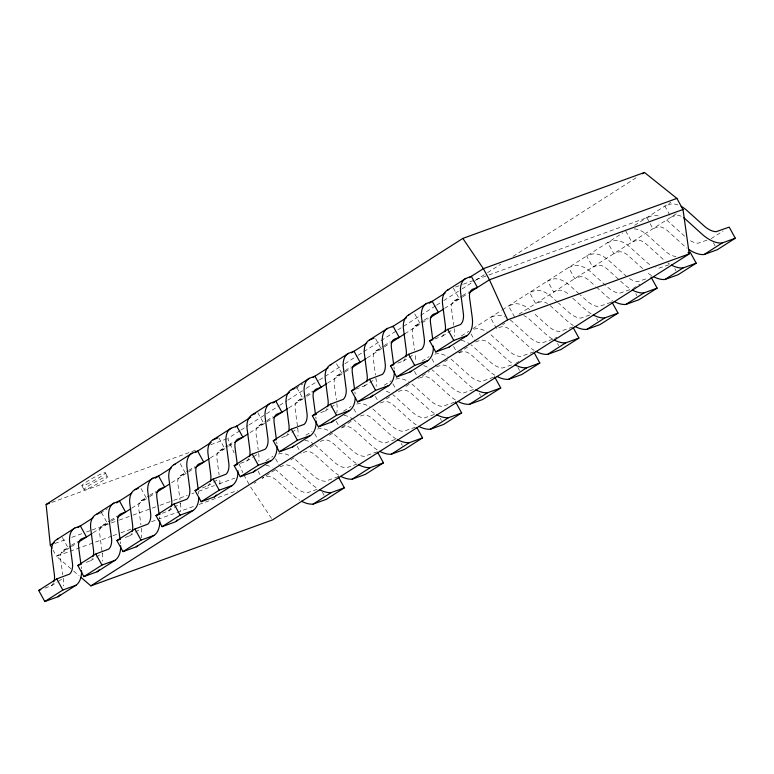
<?xml version="1.0" encoding="UTF-8"?>
<svg xmlns="http://www.w3.org/2000/svg" width="774" height="774" viewBox="0 0 774 774"><rect width="100%" height="100%" fill="white"/><g stroke="black" fill="none" stroke-linecap="round" stroke-linejoin="round"><path stroke-width="0.58" stroke-dasharray="3.87 2.9" d="M44.979 588.153L51.616 585.579A24.062 13.042 57.4 0 0 53.677 582.367M86.166 562.437L90.703 560.618A24.062 13.042 57.4 0 0 92.358 558.335M125.262 537.485L129.8 535.656A24.062 13.042 57.4 0 0 131.454 533.373M162.259 513.278L168.896 510.705A24.062 13.042 57.4 0 0 170.957 507.492M202.401 487.939L207.983 485.743A24.062 13.042 57.4 0 0 209.638 483.46M240.443 463.365L247.08 460.782A24.062 13.042 57.4 0 0 248.735 458.498M281.63 437.649L286.177 435.83A24.062 13.042 57.4 0 0 287.831 433.546M320.726 412.687L325.274 410.868A24.062 13.042 57.4 0 0 326.928 408.585M355.634 389.254L364.361 385.907A24.062 13.042 57.4 0 0 366.421 382.704M397.865 363.151L403.457 360.955A24.062 13.042 57.4 0 0 405.112 358.672M434.872 338.954L442.554 335.993A24.062 13.042 57.4 0 0 443.725 334.562M100.175 513.307L107.451 508.663M295.552 388.567L302.915 383.865M239.959 430.712L227.73 438.519L234.087 452.838M240.975 430.063L248.106 425.507M249.131 424.858L265.434 414.448M266.45 413.8L278.679 405.992M279.695 405.344L286.825 400.787M287.851 400.139L305.169 389.08M306.185 388.432L318.414 380.624M319.439 379.976L343.888 364.361M344.904 363.712L357.133 355.905M358.159 355.256L396.878 330.537M397.894 329.888L435.598 305.817M436.613 305.169L442.728 301.26M443.744 300.612L461.072 289.553M462.088 288.905L474.317 281.097M475.333 280.449L486.546 273.29M487.562 272.642L500.807 264.186M513.036 256.378L637.341 177.014M63.4 550.449L70.415 545.97M71.421 545.331L77.429 541.49M102.497 525.488L109.511 521.008M110.508 520.37L117.532 515.89M141.584 500.526L148.608 496.047M149.605 495.408L155.622 491.567M180.681 475.575L187.695 471.095M188.701 470.457L194.719 466.616M219.777 450.613L227.798 445.495M228.794 444.857L233.806 441.654M258.864 425.652L265.888 421.172M266.885 420.534L272.903 416.693M297.961 400.7L304.975 396.22M305.982 395.582L312.996 391.102M337.058 375.738L344.072 371.259M345.078 370.62L351.086 366.779M376.154 350.777L383.169 346.297M384.165 345.659L390.183 341.818M415.241 325.825L423.262 320.707M424.268 320.068L429.28 316.866M454.338 300.863L461.352 296.384M462.359 295.745L468.367 291.904M70.676 547.131L56.415 556.235L53.087 550.179M71.45 546.638L77.816 542.574M93.093 532.822L110.547 521.676M111.437 521.115L116.564 517.845M131.812 508.102L149.14 497.043M149.643 496.724L156.271 492.487M171.557 482.734L194.748 467.922M210.276 458.014L227.827 446.811M228.611 446.308L232.839 443.608M250.012 432.647L266.314 422.236M266.924 421.849L272.932 418.008M288.731 407.927L306.049 396.868M307.017 396.249L312.028 393.047M327.45 383.207L344.769 372.149M345.107 371.936L351.125 368.095M367.186 357.84L390.222 343.134M404.889 333.768L428.322 318.811M444.624 308.4L461.943 297.342M462.388 297.061L468.405 293.22M51.258 585.879L57.266 582.038M58.273 581.4L62.278 578.836M90.345 560.918L95.366 557.715M96.363 557.077L102.381 553.236M129.442 535.956L134.453 532.764M135.46 532.125L140.471 528.923M168.538 511.004L180.565 503.323M207.635 486.043L212.647 482.841M213.643 482.202L218.655 479.009M246.722 461.081L252.74 457.25M253.746 456.602L256.745 454.686M285.819 436.13L290.831 432.927M291.837 432.289L297.845 428.448M324.916 411.168L329.927 407.966M330.924 407.327L335.935 404.134M364.003 386.216L376.038 378.534A36.804 19.94 57.4 0 1 376.116 386.352M403.099 361.255L408.111 358.052M409.117 357.414L414.129 354.211M442.196 336.293L452.219 329.898M265.908 460.782L272.922 456.302M305.923 435.24L312.028 431.341M343.579 411.197L351.115 406.389M384.194 385.268L391.209 380.789M421.936 361.177L429.057 356.63M461.372 335.993L468.744 331.291M472.808 328.698L501.475 310.393M502.326 309.852L622.76 232.964M634.612 225.398L670.874 202.246M254.036 483.363L256.068 482.067M275.022 469.973L261.989 478.284L266.382 476.687A15.848 8.591 57.4 0 1 276.608 480.373L292.63 494.886A36.804 19.94 57.4 0 0 299.712 500.207M290.714 459.95L294.788 457.347M310.074 447.585L314.147 444.982M329.434 435.23L333.507 432.627M342.176 427.093L352.199 420.688M386.284 398.929L390.289 396.375M405.847 386.439L409.93 383.836M422.372 375.893L429.386 371.414M444.566 361.719L447.624 359.775M467.477 347.1L457.453 353.495L461.855 351.899A15.848 8.591 57.4 0 1 472.072 355.576L488.094 370.088A36.804 19.94 57.4 0 0 495.176 375.419M502.645 324.645L504.687 323.348M518.948 314.234L677.898 212.763M515.687 363.432L518.686 361.516M554.774 338.47L556.787 337.193M632.968 288.557L639.982 284.077M711.151 238.644L723.177 230.962M455.547 287.057L462.33 284.59M463.462 284.174L652.472 215.636A28.599 15.499 57.4 0 1 659.835 216.41M670.971 217.184L675.363 215.588A15.848 8.591 57.4 0 1 681.952 216.643M706.972 240.163L698.08 243.22A24.062 13.042 57.4 0 1 689.141 239.882M668.92 264.737L658.993 268.172A24.062 13.042 57.4 0 1 655.791 267.649M498.746 327.741L500.952 326.938A15.848 8.591 57.4 0 1 511.169 330.624L527.191 345.136A36.804 19.94 57.4 0 0 534.273 350.458M645.777 278.94L637.94 281.61A24.062 13.042 57.4 0 1 627.83 277.45M475.497 341.982L479.899 340.386A15.848 8.591 57.4 0 1 490.116 344.062L506.138 358.575A36.804 19.94 57.4 0 0 513.22 363.896M629.823 289.699L619.897 293.133A24.062 13.042 57.4 0 1 608.635 288.054L589.846 271.161A28.599 15.499 57.4 0 0 574.289 265.559L568.629 267.523L574.734 278.621L579.136 277.024A15.848 8.591 57.4 0 1 589.362 280.701L595.593 286.351M51.781 502.403L197.08 449.646M210.702 444.702L226.598 438.935M610.87 302.373L598.844 306.572A24.062 13.042 57.4 0 1 587.582 301.492L580.045 294.72M436.401 366.934L440.803 365.338A15.848 8.591 57.4 0 1 451.029 369.014L467.051 383.527A36.804 19.94 57.4 0 0 474.123 388.858M589.682 315.037L580.8 318.095A24.062 13.042 57.4 0 1 569.538 313.015L558.441 303.011M419.46 378.06L422.759 376.861A15.848 8.591 57.4 0 1 432.985 380.537L449.007 395.05A36.804 19.94 57.4 0 0 456.079 400.371M572.818 326.957L559.747 331.533A24.062 13.042 57.4 0 1 548.485 326.454L532.928 312.406M398.407 391.499L401.706 390.299A15.848 8.591 57.4 0 1 411.932 393.976L427.954 408.488A36.804 19.94 57.4 0 0 435.036 413.809M552.684 339.235L541.713 343.046A24.062 13.042 57.4 0 1 530.442 337.977L511.662 321.075A28.599 15.499 57.4 0 0 510.018 319.817M380.363 403.012L383.662 401.812A15.848 8.591 57.4 0 1 393.889 405.499L409.91 420.011A36.804 19.94 57.4 0 0 416.993 425.332M533.731 351.909L520.66 356.485A24.062 13.042 57.4 0 1 509.398 351.415L490.61 334.513A28.599 15.499 57.4 0 0 488.965 333.255M360.413 416.054L362.619 415.251A15.848 8.591 57.4 0 1 372.836 418.937L388.858 433.45A36.804 19.94 57.4 0 0 397.72 439.777M511.498 364.951L502.616 368.008A24.062 13.042 57.4 0 1 491.355 362.929L472.566 346.036A28.599 15.499 57.4 0 0 470.921 344.769M341.276 427.974L344.575 426.774A15.848 8.591 57.4 0 1 354.792 430.45L370.814 444.963A36.804 19.94 57.4 0 0 377.896 450.294M493.589 377.248L481.563 381.447A24.062 13.042 57.4 0 1 470.302 376.367L451.513 359.475A28.599 15.499 57.4 0 0 449.878 358.207M320.223 441.412L323.522 440.213A15.848 8.591 57.4 0 1 333.749 443.889L349.761 458.401A36.804 19.94 57.4 0 0 356.843 463.732M473.446 389.535L463.52 392.96A24.062 13.042 57.4 0 1 452.258 387.89L433.469 370.988A28.599 15.499 57.4 0 0 431.834 369.73M303.282 452.529L305.478 451.735A15.848 8.591 57.4 0 1 315.705 455.412L331.717 469.924A36.804 19.94 57.4 0 0 338.799 475.246M54.838 543.493L67.29 538.975M71.818 537.33L82.005 533.625M86.533 531.99L91.061 530.345M92.193 529.929L110.295 523.359M111.427 522.943L118.219 520.476M119.351 520.07L131.803 515.552M132.935 515.136L151.046 508.566M152.178 508.15L158.97 505.683M160.102 505.277L172.544 500.759M173.676 500.343L187.26 495.408M191.788 493.764L194.051 492.941M198.579 491.306L214.427 485.55M218.955 483.905L234.803 478.148M454.493 402.209L442.467 406.398A24.062 13.042 57.4 0 1 431.205 401.329L412.426 384.426A28.599 15.499 57.4 0 0 410.781 383.169M280.033 466.77L284.426 465.174A15.848 8.591 57.4 0 1 294.652 468.851L310.674 483.363A36.804 19.94 57.4 0 0 317.756 488.684M434.359 414.487L424.423 417.921A24.062 13.042 57.4 0 1 413.161 412.852L394.382 395.949A28.599 15.499 57.4 0 0 392.737 394.692M111.872 536.101L56.415 556.235L72.737 570.283M113.004 535.695L119.796 533.228M120.928 532.812L131.116 529.116M151.491 521.715L194.497 506.099M199.024 504.464L237.512 490.484M415.396 427.171L403.38 431.36A24.062 13.042 57.4 0 1 392.108 426.29L373.329 409.388A28.599 15.499 57.4 0 0 371.684 408.13M395.262 439.448L385.336 442.883A24.062 13.042 57.4 0 1 374.074 437.803L355.285 420.911A28.599 15.499 57.4 0 0 353.641 419.643M377.354 451.745L364.283 456.321A24.062 13.042 57.4 0 1 353.021 451.242L334.233 434.349A28.599 15.499 57.4 0 0 332.588 433.082M357.22 464.023L346.239 467.835A24.062 13.042 57.4 0 1 334.978 462.765L316.189 445.863A28.599 15.499 57.4 0 0 314.544 444.605M338.257 476.707L325.186 481.273A24.062 13.042 57.4 0 1 313.925 476.204L295.146 459.301A28.599 15.499 57.4 0 0 293.501 458.044M317.079 489.362L307.143 492.796A24.062 13.042 57.4 0 1 295.881 487.717L277.102 470.824A28.599 15.499 57.4 0 0 275.457 469.566M473.93 329.231L475.043 328.911A28.599 15.499 57.4 0 1 487.31 332.133M434.833 354.192L435.956 353.873A28.599 15.499 57.4 0 1 448.223 357.085M395.737 379.144L396.859 378.825A28.599 15.499 57.4 0 1 409.127 382.046M356.65 404.105L357.762 403.786A28.599 15.499 57.4 0 1 370.03 407.008M317.553 429.057L318.675 428.748A28.599 15.499 57.4 0 1 330.943 431.96M278.456 454.019L279.578 453.699A28.599 15.499 57.4 0 1 290.192 455.954M73.636 571.057L79.083 575.74M626.679 276.541L607.89 259.638A28.599 15.499 57.4 0 0 592.333 254.036L586.673 256.001L592.778 267.107L597.18 265.511A15.848 8.591 57.4 0 1 607.406 269.188L623.418 283.7A36.804 19.94 57.4 0 0 630.5 289.021M684.632 236.215L668.039 221.238A28.599 15.499 57.4 0 0 664.74 218.858M642.691 268.646L628.449 255.749A15.848 8.591 57.4 0 0 618.233 252.072L613.83 253.669L607.725 242.562L613.376 240.598A28.599 15.499 57.4 0 1 628.943 246.2L647.722 263.102A24.062 13.042 57.4 0 0 651.215 265.588M596.483 287.154L605.374 295.213A36.804 19.94 57.4 0 0 612.457 300.544M579.155 293.917L568.793 284.6A28.599 15.499 57.4 0 0 553.236 278.998L547.586 280.962L553.691 292.059L558.083 290.463A15.848 8.591 57.4 0 1 568.309 294.149M572.76 298.174L584.331 308.652A36.804 19.94 57.4 0 0 591.413 313.983M557.541 302.199L550.759 296.113A28.599 15.499 57.4 0 0 535.192 290.511L529.542 292.475L535.647 303.582L540.039 301.986A15.848 8.591 57.4 0 1 547.537 303.572M550.266 305.662L566.287 320.175A36.804 19.94 57.4 0 0 573.37 325.496M250.621 486.962L271.829 518.938M713.376 242.678L715.041 245.706M669.858 215.172L664.866 206.087L670.516 204.123A28.599 15.499 57.4 0 1 677.879 204.897M646.822 217.6L649.599 222.651M650.15 223.657L652.927 228.707L657.319 227.111A15.848 8.591 57.4 0 1 667.546 230.787L683.568 245.3A36.804 19.94 57.4 0 0 687.08 248.212M674.831 268.646L675.944 270.668M625.769 231.039L631.874 242.146L636.276 240.55A15.848 8.591 57.4 0 1 646.493 244.226L662.515 258.739A36.804 19.94 57.4 0 0 664.266 260.257M635.744 293.607L636.847 295.62M596.648 318.559L597.76 320.581M557.551 343.521L558.664 345.543M514.594 317.021L508.489 305.914L514.139 303.95A28.599 15.499 57.4 0 1 529.706 309.552M496.55 328.544L490.445 317.437L496.095 315.473A28.599 15.499 57.4 0 1 505.074 316.905M517.903 367.466L519.567 370.494M453.283 287.88L459.379 298.977L454.986 300.573A15.848 8.591 57.4 0 0 451.532 309.223L453.69 325.177M471.056 333.904L474.946 340.966M453.574 346.433L455.789 350.467M479.367 393.434L480.47 395.456M414.738 313.847L420.292 323.938L415.89 325.535A15.848 8.591 57.4 0 0 412.445 334.174L414.593 350.138M431.969 358.865L435.849 365.928M414.477 371.394L418.357 378.457M440.271 418.395L441.383 420.417M375.651 338.799L381.195 348.89L376.793 350.487A15.848 8.591 57.4 0 0 373.349 359.136L375.496 375.09M392.873 383.817L396.752 390.889M375.38 396.346L377.606 400.39M401.174 443.357L402.287 445.369M336.555 363.761L342.098 373.852L337.706 375.448A15.848 8.591 57.4 0 0 334.252 384.098L336.409 400.052M353.776 408.778L357.665 415.841M336.293 421.308L338.509 425.342M296.906 387.706L303.011 398.813L298.609 400.41A15.848 8.591 57.4 0 0 295.165 409.049L297.468 426.155M314.679 433.74L318.569 440.803M297.197 446.269L301.076 453.332M322.429 492.264L324.103 495.292M257.81 412.668L263.915 423.765L259.513 425.361A15.848 8.591 57.4 0 0 256.068 434.011L258.216 449.965M275.592 458.692L279.472 465.764M258.1 471.221L260.325 475.255M243.849 474.868L248.851 483.953M218.713 437.62L224.818 448.727L220.426 450.323A15.848 8.591 57.4 0 0 216.972 458.963L219.119 474.926M180.178 463.587L185.731 473.688L181.329 475.284A15.848 8.591 57.4 0 0 177.875 483.924L180.032 499.888M141.081 488.549L146.634 498.64L142.232 500.236A15.848 8.591 57.4 0 0 138.788 508.886L140.936 524.84M105.274 472.75L107.431 476.668M101.433 512.494L107.538 523.601L103.135 525.198A15.848 8.591 57.4 0 0 99.691 533.837L101.994 550.943M81.86 485.782L84.018 489.7M62.346 537.456L68.441 548.563L64.049 550.159A15.848 8.591 57.4 0 0 60.595 558.799L62.752 574.763M238.963 463.849L242.872 472.662M297.777 428.428A36.804 19.94 57.4 0 1 297.932 436.265M315.811 416.915A36.804 19.94 57.4 0 1 316.034 418.976M552.317 338.935A36.804 19.94 57.4 0 1 545.235 333.613L529.213 319.101A15.848 8.591 57.4 0 0 523.766 315.657M461.246 340.386A28.599 15.499 57.4 0 1 469.267 343.646M258.68 453.39A36.804 19.94 57.4 0 1 258.835 461.227M276.724 441.867A36.804 19.94 57.4 0 1 276.947 443.937M336.864 403.477A36.804 19.94 57.4 0 1 336.758 413.055M354.908 391.954A36.804 19.94 57.4 0 1 355.131 394.024M423.688 365.667A28.599 15.499 57.4 0 1 430.18 368.608M219.806 480.412A36.804 19.94 57.4 0 1 219.739 486.188M394.005 366.992A36.804 19.94 57.4 0 1 394.227 369.063M180.487 503.303A36.804 19.94 57.4 0 1 180.642 511.14M198.531 491.79A36.804 19.94 57.4 0 1 198.754 493.851M386.178 391.122A28.599 15.499 57.4 0 1 391.083 393.569M141.4 528.265A36.804 19.94 57.4 0 1 141.284 537.853M159.444 516.742A36.804 19.94 57.4 0 1 159.667 518.812M343.966 415.261A28.599 15.499 57.4 0 1 351.986 418.521M265.772 465.174A28.599 15.499 57.4 0 1 272.148 467.467M304.869 440.213A28.599 15.499 57.4 0 1 312.899 443.483M669.597 264.06A36.804 19.94 57.4 0 1 667.817 262.918M634.187 228.881A28.599 15.499 57.4 0 1 646.987 234.677L665.766 251.579A24.062 13.042 57.4 0 0 676.002 256.581M651.553 275.583A36.804 19.94 57.4 0 1 646.222 271.771M454.144 328.602A36.804 19.94 57.4 0 1 454.299 336.438M415.28 355.624A36.804 19.94 57.4 0 1 415.212 361.39M63.207 578.178A36.804 19.94 57.4 0 1 63.362 586.015M81.251 566.665A36.804 19.94 57.4 0 1 81.473 568.726M102.303 553.226A36.804 19.94 57.4 0 1 102.458 561.063M120.347 541.703A36.804 19.94 57.4 0 1 120.57 543.774M86.185 484.476A13.41 1.355 -28.8 0 0 105.206 473.195A13.41 1.355 -28.8 0 0 89.32 480.132A13.41 1.355 -28.8 0 0 86.185 484.476M88.342 488.394A13.41 1.355 -28.8 0 0 107.363 477.113A13.41 1.355 -28.8 0 0 91.467 484.06A13.41 1.355 -28.8 0 0 88.342 488.394"/><path stroke-width="1.16" d="M51.974 548.166L50.31 545.138L46.101 504.464L462.852 238.411L644.481 172.467L676.892 198.405L682.997 209.512L689.237 253.882L272.487 519.934L90.868 585.879L80.893 577.298M54.006 581.361A24.062 13.042 57.4 0 0 54.47 575.372L51.519 552.723A28.599 15.499 57.4 0 1 56.773 539.565L74.817 528.052L80.38 525.933L86.485 537.04L82.092 538.636A15.848 8.591 57.4 0 0 78.638 547.276L80.941 564.381M120.038 539.42L117.735 522.324A15.848 8.591 57.4 0 1 121.179 513.675L125.582 512.078L119.477 500.981L113.904 503.09L95.86 514.613A28.599 15.499 57.4 0 0 90.616 527.771L93.567 550.411A24.062 13.042 57.4 0 1 93.093 556.4M132.19 531.448A24.062 13.042 57.4 0 0 132.664 525.459L129.703 502.81A28.599 15.499 57.4 0 1 134.957 489.652L153 478.129L158.573 476.02L164.678 487.127L160.276 488.723A15.848 8.591 57.4 0 0 156.832 497.363L159.134 514.468M171.286 506.486A24.062 13.042 57.4 0 0 171.76 500.497L168.8 477.848A28.599 15.499 57.4 0 1 174.053 464.69L192.097 453.177L197.67 451.058L203.765 462.165L199.373 463.761A15.848 8.591 57.4 0 0 195.919 472.401L198.231 489.507M210.383 481.525A24.062 13.042 57.4 0 0 210.847 475.536L207.896 452.896A28.599 15.499 57.4 0 1 213.15 439.738L231.194 428.216L236.757 426.106L242.862 437.204L238.469 438.8A15.848 8.591 57.4 0 0 235.015 447.449L237.318 464.545L234.174 465.648L240.269 476.745L253.466 471.956L271.51 460.433A36.804 19.94 57.4 0 0 277.044 445.94M249.47 456.573A24.062 13.042 57.4 0 0 249.944 450.584L246.993 427.935A28.599 15.499 57.4 0 1 252.237 414.777L270.281 403.254L275.854 401.145L281.959 412.252L277.556 413.848A15.848 8.591 57.4 0 0 274.112 422.488L276.415 439.593M288.567 431.611A24.062 13.042 57.4 0 0 289.041 425.623L286.08 402.973A28.599 15.499 57.4 0 1 291.334 389.815L309.377 378.302L314.95 376.193L321.055 387.29L316.653 388.887A15.848 8.591 57.4 0 0 313.199 397.536L315.511 414.632M327.663 406.65A24.062 13.042 57.4 0 0 328.128 400.661L325.177 378.022A28.599 15.499 57.4 0 1 330.43 364.864L348.474 353.341L354.037 351.232L360.142 362.329L355.75 363.935A15.848 8.591 57.4 0 0 352.296 372.575L354.598 389.67M366.75 381.698A24.062 13.042 57.4 0 0 367.224 375.709L364.273 353.06A28.599 15.499 57.4 0 1 369.517 339.902L387.561 328.389L393.134 326.27L399.239 337.377L394.837 338.973A15.848 8.591 57.4 0 0 391.392 347.613L393.695 364.718M405.847 356.737A24.062 13.042 57.4 0 0 406.321 350.748L403.36 328.099A28.599 15.499 57.4 0 1 408.614 314.941L426.658 303.427L432.231 301.318L438.336 312.415L433.933 314.012A15.848 8.591 57.4 0 0 430.489 322.661L432.792 339.757L429.638 340.85L435.743 351.957L448.939 347.168L466.983 335.645A36.804 19.94 57.4 0 0 472.188 317.079L469.576 297.7A15.848 8.591 57.4 0 1 473.03 289.06L477.423 287.454L471.327 276.357L465.755 278.466L447.711 289.989A28.599 15.499 57.4 0 0 442.457 303.147L445.418 325.786A24.062 13.042 57.4 0 1 444.944 331.785M50.31 545.138L54.383 542.535M77.787 527.597L93.054 517.854M116.458 502.906L131.715 493.164M155.129 478.226L171.402 467.825M195.658 452.345L211.089 442.496M235.519 426.9L250.776 417.157M272.845 403.07L289.447 392.466M312.851 377.528L328.118 367.785M351.522 352.838L366.779 343.095M392.224 326.851L406.466 317.756M429.222 303.234L445.137 293.075M469.315 277.634L483.353 268.675L676.892 198.405M642.439 173.763L644.481 172.467M78.464 542.158L92.077 533.47M117.551 517.206L130.796 508.75M156.271 492.487L169.516 484.031M194.99 467.767L209.251 458.663M234.725 442.399L247.97 433.943M273.445 417.679L287.705 408.575M313.035 392.408L326.425 383.856M351.899 367.592L366.17 358.488M391.218 342.495L404.889 333.768M430.315 317.534L443.608 309.049M469.073 292.785L489.458 279.782L682.997 209.512M81.58 570.728A36.804 19.94 57.4 0 1 76.045 585.231L58.002 596.744L44.805 601.533L38.7 590.436L56.744 578.913L69.65 574.056A24.062 13.042 57.4 0 0 72.514 563.849L69.563 541.21A28.599 15.499 57.4 0 1 74.817 528.052M120.667 545.776A36.804 19.94 57.4 0 1 115.133 560.27L97.098 571.793L83.902 576.582L77.797 565.475L95.841 553.961L108.747 549.095A24.062 13.042 57.4 0 0 111.611 538.898L108.66 516.248A28.599 15.499 57.4 0 1 113.904 503.09M159.763 520.815A36.804 19.94 57.4 0 1 154.229 535.308L136.185 546.831L122.989 551.62L116.884 540.523L134.928 529L147.844 524.143A24.062 13.042 57.4 0 0 150.707 513.936L147.747 491.287A28.599 15.499 57.4 0 1 153 478.129M198.831 497.779A36.804 19.94 57.4 0 1 193.326 510.356L175.282 521.87L162.085 526.668L155.98 515.561L174.024 504.038L186.94 499.182A24.062 13.042 57.4 0 0 189.804 488.974L186.844 466.335A28.599 15.499 57.4 0 1 192.097 453.177M237.947 470.902A36.804 19.94 57.4 0 1 232.423 485.395L214.379 496.918L201.182 501.707L195.077 490.6L213.121 479.087L226.027 474.22A24.062 13.042 57.4 0 0 228.891 464.023L225.94 441.373A28.599 15.499 57.4 0 1 231.194 428.216M234.174 465.648L252.208 454.125L265.124 449.268A24.062 13.042 57.4 0 0 267.988 439.061L265.037 416.412A28.599 15.499 57.4 0 1 270.281 403.254M316.14 420.979A36.804 19.94 57.4 0 1 310.606 435.481L292.562 446.995L279.366 451.793L273.261 440.687L291.305 429.164L304.221 424.307A24.062 13.042 57.4 0 0 307.084 414.1L304.124 391.46A28.599 15.499 57.4 0 1 309.377 378.302M355.208 397.952A36.804 19.94 57.4 0 1 349.703 410.52L331.659 422.043L318.462 426.832L312.357 415.725L330.401 404.212L343.308 399.345A24.062 13.042 57.4 0 0 346.172 389.148L343.221 366.499A28.599 15.499 57.4 0 1 348.474 353.341M394.324 371.065A36.804 19.94 57.4 0 1 388.79 385.558L370.746 397.081L357.559 401.87L351.454 390.773L369.498 379.25L382.404 374.393A24.062 13.042 57.4 0 0 385.268 364.186L382.317 341.547A28.599 15.499 57.4 0 1 387.561 328.389M433.421 346.104A36.804 19.94 57.4 0 1 427.887 360.607L409.843 372.12L396.646 376.919L390.541 365.812L408.585 354.289L421.501 349.432A24.062 13.042 57.4 0 0 424.365 339.225L421.404 316.585A28.599 15.499 57.4 0 1 426.658 303.427M429.638 340.85L447.682 329.337L460.598 324.48A24.062 13.042 57.4 0 0 463.462 314.273L460.501 291.624A28.599 15.499 57.4 0 1 465.755 278.466M44.805 601.533L62.849 590.02L76.045 585.231M83.902 576.582L101.945 565.059L115.133 560.27M122.989 551.62L141.032 540.107L154.229 535.308M162.085 526.668L180.129 515.145L193.326 510.356M201.182 501.707L219.226 490.184L232.423 485.395M240.269 476.745L258.313 465.232L271.51 460.433M279.366 451.793L297.409 440.271L310.606 435.481M318.462 426.832L336.506 415.309L349.703 410.52M357.559 401.87L375.593 390.357L388.79 385.558M396.646 376.919L414.69 365.396L427.887 360.607M435.743 351.957L453.787 340.434L466.983 335.645M90.868 585.879L507.609 319.826L689.237 253.882M301.492 501.213A36.804 19.94 57.4 0 0 313.122 504.116L331.166 492.603L344.362 487.804L338.257 476.707M340.579 476.252A36.804 19.94 57.4 0 0 352.218 479.154L370.262 467.641L383.459 462.852L377.906 452.751M379.676 451.29A36.804 19.94 57.4 0 0 391.305 454.203L409.349 442.68L422.546 437.891L417.002 427.799M418.773 426.339A36.804 19.94 57.4 0 0 430.402 429.241L448.446 417.728L461.643 412.929L455.538 401.832M457.86 401.377A36.804 19.94 57.4 0 0 469.499 404.289L487.543 392.766L500.739 387.977L494.634 376.87M496.956 376.416A36.804 19.94 57.4 0 0 508.595 379.328L526.639 367.805L539.826 363.016L534.283 352.925M536.053 351.464A36.804 19.94 57.4 0 0 547.682 354.366L565.726 342.853L578.923 338.054L573.379 327.963M575.14 326.502A36.804 19.94 57.4 0 0 586.779 329.414L604.823 317.891L618.02 313.102L611.915 301.995M614.237 301.541A36.804 19.94 57.4 0 0 625.876 304.453L643.92 292.93L657.116 288.141L651.011 277.044M653.333 276.589A36.804 19.94 57.4 0 0 664.963 279.491L683.007 267.978L696.203 263.179L690.098 252.082L688.009 252.837M688.86 249.48A36.804 19.94 57.4 0 0 704.059 254.54L722.103 243.017L735.3 238.228L729.195 227.121L716.124 231.697A24.062 13.042 57.4 0 1 704.862 226.618L686.083 209.725A28.599 15.499 57.4 0 0 681.13 206.368M344.362 487.804L326.318 499.327L313.122 504.116M383.459 462.852L365.415 474.365L352.218 479.154M422.546 437.891L404.502 449.413L391.305 454.203M461.643 412.929L443.599 424.452L430.402 429.241M500.739 387.977L482.695 399.49L469.499 404.289M539.826 363.016L521.792 374.539L508.595 379.328M578.923 338.054L560.879 349.577L547.682 354.366M618.02 313.102L599.976 324.616L586.779 329.414M657.116 288.141L639.072 299.664L625.876 304.453M696.203 263.179L678.159 274.702L664.963 279.491M735.3 238.228L717.256 249.741L704.059 254.54M447.711 289.989L448.746 289.524M408.614 314.941L409.649 314.476M369.517 339.902L373.958 338.199M330.43 364.864L331.466 364.399M291.334 389.815L294.633 388.529M252.237 414.777L255.546 413.49M213.15 439.738L217.581 438.036M174.053 464.69L175.088 464.226M134.957 489.652L138.265 488.365M56.773 539.565L57.808 539.101M390.541 365.812L393.685 364.67M351.454 390.773L353.544 390.009M46.101 504.464L49.507 503.226M312.357 415.725L316.547 414.206M273.261 440.687L276.405 439.545M96.905 514.149L99.169 513.317M195.077 490.6L197.167 489.845M155.98 515.561L160.17 514.042M116.884 540.523L120.028 539.381M77.797 565.475L80.931 564.333M38.7 590.436L40.79 589.672M462.852 238.411L483.353 268.675L489.458 279.782L507.609 319.826M447.682 329.337L453.787 340.434M408.585 354.289L414.69 365.396M369.498 379.25L375.593 390.357M330.401 404.212L336.506 415.309M291.305 429.164L297.409 440.271M252.208 454.125L258.313 465.232M213.121 479.087L219.226 490.184M174.024 504.038L180.129 515.145M134.928 529L141.032 540.107M95.841 553.961L101.945 565.059M56.744 578.913L62.849 590.02M293.617 446.105A36.804 19.94 57.4 0 1 292.562 446.995M565.726 342.853A36.804 19.94 57.4 0 1 554.097 339.941M526.639 367.805A36.804 19.94 57.4 0 1 515 364.902M255.468 470.041A36.804 19.94 57.4 0 1 253.466 471.956M604.823 317.891A36.804 19.94 57.4 0 1 593.184 314.989M333.662 420.118A36.804 19.94 57.4 0 1 331.659 422.043M487.543 392.766A36.804 19.94 57.4 0 1 475.904 389.854M216.381 494.992A36.804 19.94 57.4 0 1 214.379 496.918M643.92 292.93A36.804 19.94 57.4 0 1 632.281 290.027M372.758 395.166A36.804 19.94 57.4 0 1 370.746 397.081M177.285 519.954A36.804 19.94 57.4 0 1 176.337 520.979M448.446 417.728A36.804 19.94 57.4 0 1 436.817 414.816M137.24 545.941A36.804 19.94 57.4 0 1 136.185 546.831M409.349 442.68A36.804 19.94 57.4 0 1 397.72 439.777M331.166 492.603A36.804 19.94 57.4 0 1 319.527 489.69M370.262 467.641A36.804 19.94 57.4 0 1 358.623 464.729M683.007 267.978A36.804 19.94 57.4 0 1 671.377 265.066M722.103 243.017A36.804 19.94 57.4 0 1 701.612 233.787L685.59 219.274A15.848 8.591 57.4 0 0 683.781 217.794M449.994 346.278A36.804 19.94 57.4 0 1 448.939 347.168M410.897 371.23A36.804 19.94 57.4 0 1 409.843 372.12M60.004 594.829A36.804 19.94 57.4 0 1 58.002 596.744M99.101 569.867A36.804 19.94 57.4 0 1 97.098 571.793"/></g></svg>
